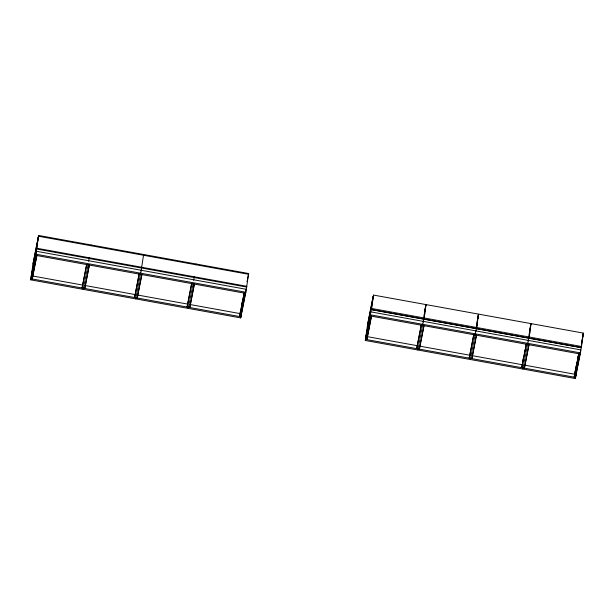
<?xml version="1.0" encoding="UTF-8"?>
<svg xmlns="http://www.w3.org/2000/svg" width="614" height="614" viewBox="0 0 614 614"><rect width="100%" height="100%" fill="white"/><g stroke="black" fill="none" stroke-linecap="round" stroke-linejoin="round"><path stroke-width="0.92" d="M35.996 252.346L35.566 255.309L245.592 293.369L246.237 289.294L36.218 251.233L35.789 254.196L245.807 292.256L240.719 317.906L30.7 279.846L33.079 263.345L38.605 235.461L248.632 273.522L246.567 287.413M32.696 276.016L32.273 278.979L36.917 255.554M36.548 249.361L38.275 237.342M38.605 235.461L36.656 249.008L246.682 287.06M89.276 257.757L88.608 261.303M91.002 245.738L91.11 244.978M141.228 270.26L135.709 298.88M137.713 295.042L137.283 298.005L141.926 274.581M143.622 254.495L141.113 270.82M194.285 276.784L193.617 280.337M196.012 264.764L196.127 264.005M240.719 317.906L241.256 314.184M241.655 311.405L241.924 309.556M580.629 351.039L580.199 354.002L370.181 315.941L370.825 311.866L580.844 349.919L580.422 352.881L575.333 378.539L365.307 340.478L367.686 323.977L373.22 296.094L371.27 309.633L581.289 347.693L583.239 334.154L581.765 341.584M371.432 309.579L373.581 295.088L425.786 304.552L423.86 317.922L423.637 319.034L371.432 309.579L371.654 308.466L423.86 317.922M423.33 321.383L417.819 349.995M423.637 319.034L423.89 317.254M424.151 315.473L424.535 312.795M424.788 311.014L425.18 308.343M423.883 318.39L423.223 321.936M425.863 305.718L426.085 304.605L478.291 314.069L476.142 328.551L423.936 319.088L424.19 317.308M424.451 315.527L424.834 312.856M425.088 311.068L425.479 308.397M423.936 319.088L426.085 304.605M475.835 330.892L470.324 359.505M476.525 326.978L476.924 324.207M477.185 322.358L477.454 320.508M477.723 318.658L478.122 315.888M476.694 326.825L477.086 324.146M477.339 322.365L477.6 320.585M477.853 318.804L478.237 316.126M476.664 327.492L478.59 314.122L530.795 323.578L528.646 338.068L476.441 328.605L476.664 327.492L528.869 336.948L528.646 338.068M528.339 340.409L522.829 369.022M528.892 337.416L528.232 340.962M529.291 334.645L529.69 331.867M529.959 330.017L530.358 327.247M530.626 325.397L530.734 324.637M581.151 347.578L583.3 333.095L531.095 323.632L529.168 337.002L581.374 346.465L581.151 347.578L528.946 338.122L529.207 336.334M529.46 334.553L529.844 331.882M530.105 330.094L530.488 327.423M575.333 378.539L575.871 374.816M576.27 372.038L576.538 370.188M32.972 264.112L38.498 236.229L248.524 274.281M31.13 276.883L36.763 248.24L246.79 286.301L241.148 314.944M30.7 279.846L35.789 254.196M32.887 275.08L36.786 255.409M86.589 264.427L82.076 288.004L86.72 264.58M83.205 289.363L88.071 264.826M89.291 264.918L84.778 288.496L89.421 265.071M139.109 273.683L134.581 297.514L139.225 274.097M137.897 294.106L141.796 274.435M191.599 283.461L187.086 307.031L191.737 283.607M188.214 308.389L193.08 283.852M194.116 284.881L189.787 307.522L194.431 284.098M240.089 313.017L240.458 311.168M241.924 303.784L242.837 299.171M244.111 292.97L239.59 316.548L244.242 293.124M247.043 281.719L248.632 273.522M367.579 324.737L373.112 296.854M373.358 296.209L373.581 295.088M365.737 337.516L371.378 308.873M365.307 340.478L370.395 314.828L580.422 352.881M371.393 316.033L366.88 339.611L371.524 316.187M421.204 325.059L416.683 348.637L421.334 325.213M425.563 305.665L425.786 304.552M424.619 311.183L424.988 309.326M423.906 325.55L419.385 349.12L424.036 325.704M473.709 334.576L469.196 358.146L473.839 334.73M475.727 331.453L476.28 328.667M476.41 335.067L471.89 358.637L476.541 335.213M522.568 362.268L523.489 357.617M524.41 352.973L524.778 351.116M526.213 344.086L521.7 367.663L526.344 344.239M530.573 324.699L530.795 323.578M530.872 324.752L531.095 323.632M528.946 338.122L529.168 337.002M528.915 344.577L524.402 368.154L529.045 344.73M574.704 373.642L575.625 368.991M575.993 367.134L576.914 362.483M577.835 357.839L578.204 355.982M578.718 353.603L574.205 377.173L578.849 353.756M583.077 334.208L583.3 333.095M575.763 375.576L581.397 346.933M424.159 317.975L476.364 327.439M32.289 275.939L82.913 285.119M84.793 285.456L135.425 294.628M137.298 294.966L187.93 304.145M189.803 304.483L241.371 313.831L240.941 316.786L30.923 278.733M366.896 336.572L417.528 345.743M419.4 346.089L470.032 355.26M471.905 355.598L522.537 364.777M524.41 365.115L575.978 374.456L575.556 377.418L365.53 339.365"/></g></svg>
